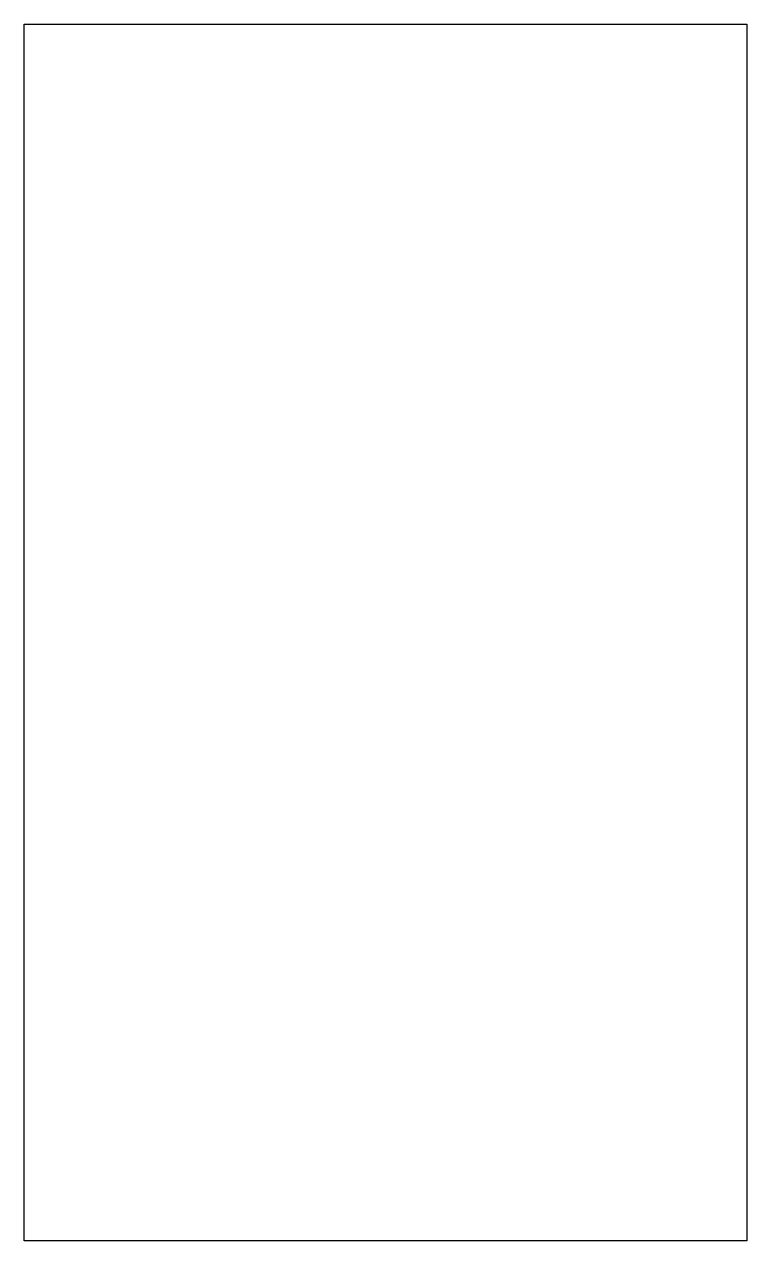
# Model space of a CAD drawing. Header units: millimetres. Extents: x 40 to 135, y -80 to 80.
import ezdxf

# ---------------------------------------------------------------- set-up
doc = ezdxf.new("R2010")
doc.units = ezdxf.units.MM
doc.layers.get('0').update_dxf_attribs({"linetype": 'CONTINUOUS'})

msp = doc.modelspace()

# ---------------------------------------------------------------- linework, layer by layer
msp.add_lwpolyline([(135, 80), (135, -80), (40, -80), (40, 80)], close=True)

doc.saveas('drawing.dxf')
